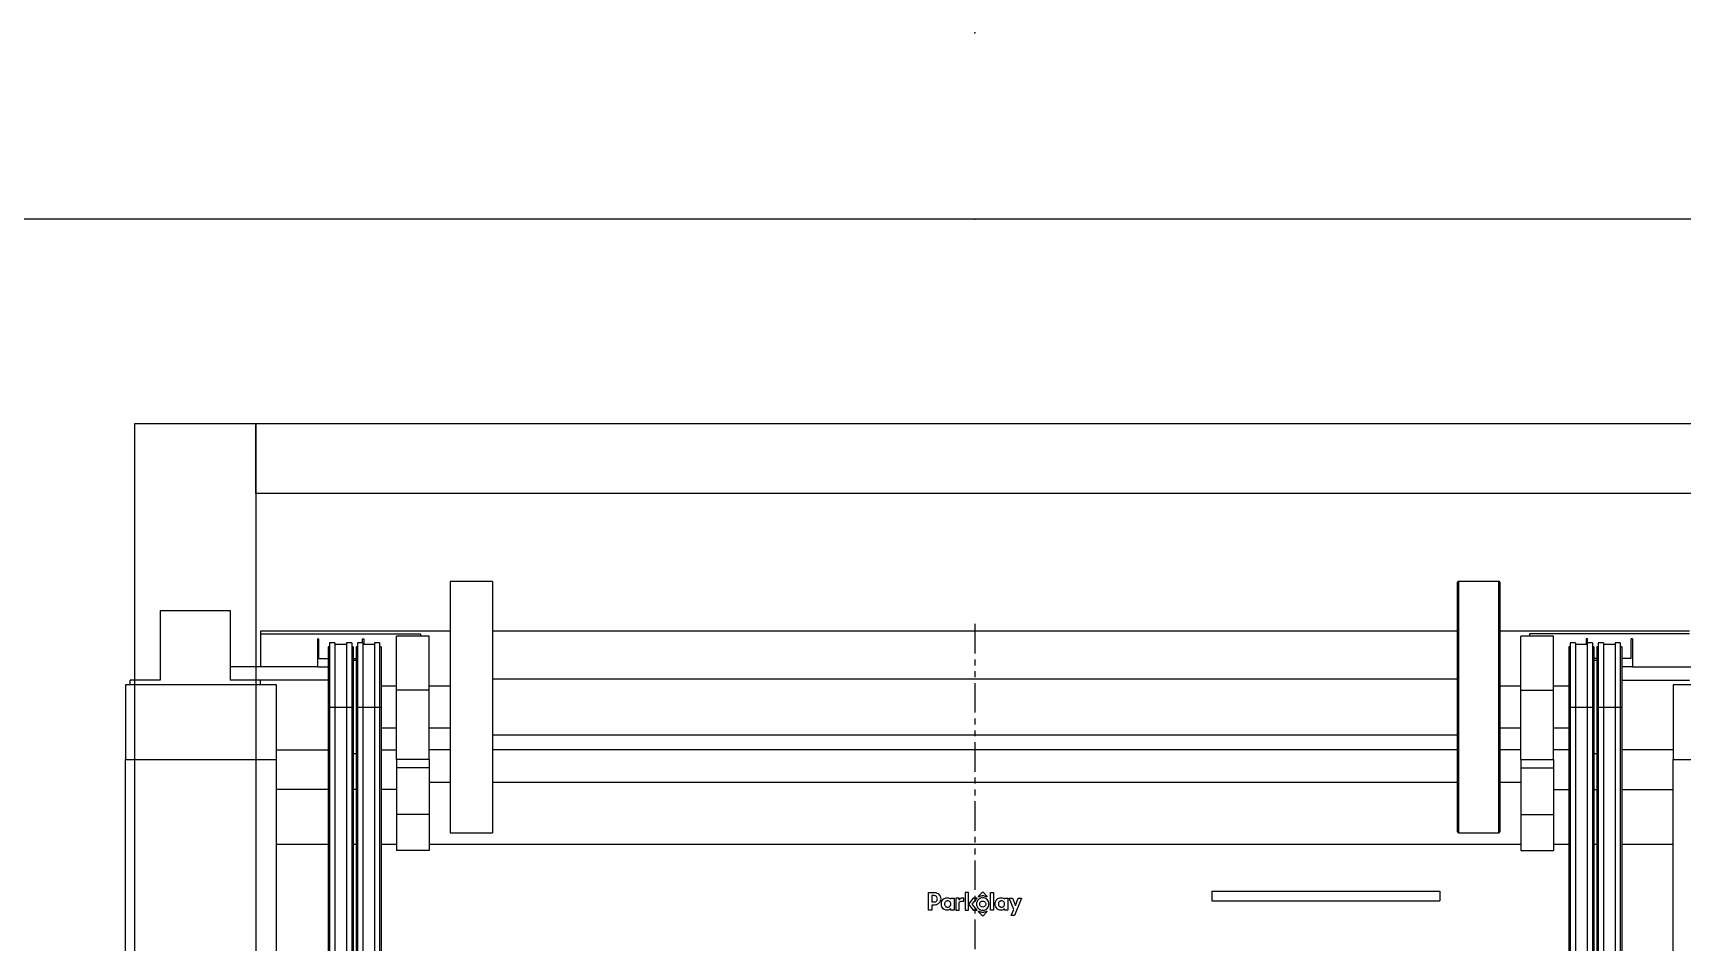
# Model space of a CAD drawing. Header units: millimetres. Extents: x 748 to 17792, y 1005 to 4889.
# Drawn here: x 16706.4 to 17060.6, y 4193.9 to 4389.2 of the extents above; entities that cross this region are included whole.
import ezdxf

# ---------------------------------------------------------------- set-up
doc = ezdxf.new("R2010")
doc.units = ezdxf.units.MM
doc.linetypes.add('PHANTOM', pattern=[12.7, 6.35, -1.27, 1.27, -1.27, 1.27, -1.27])
doc.layers.add('PK24-LOGO', color=7, linetype='Continuous')
doc.layers.add('PK24E-STRUCT-STEEL', color=254, linetype='Continuous')
for name, color, linetype, true_color in [('PK24-SYS-ROOM', 8, 'Continuous', 0x808080), ('PK24E-HELPER', 253, 'PHANTOM', 0xa1a1a1), ('PK24E-SYS-LIFT', 31, 'Continuous', 0xffcc5a), ('PK24E-SYS-SHELF', 31, 'Continuous', 0xffcc5a)]:
    doc.layers.add(name, color=color, linetype=linetype, true_color=true_color)

# ---------------------------------------------------------------- blocks, each defined once
blk = doc.blocks.new('LOGO----DECOR-PK24')
at = {"layer": 'PK24-LOGO'}
for p, q in [((-10, 2.13), (-8.71, 2.13)), ((-10, -1.62), (-10, 2.13)), ((-9.29, 1.47), (-9.29, 0.11)), ((-8.76, 1.47), (-9.29, 1.47)), ((-9.29, 0.11), (-8.76, 0.11)), ((-8.61, 1.46), (-8.76, 1.47)), ((-8.76, 0.11), (-8.61, 0.13)), ((-8.71, 2.13), (-8.43, 2.11)), ((-8.48, 1.42), (-8.61, 1.46)), ((-8.61, 0.13), (-8.48, 0.17)), ((-8.36, 1.35), (-8.48, 1.42)), ((-8.48, 0.17), (-8.36, 0.23)), ((-8.43, 2.11), (-8.3, 2.07)), ((-8.26, 1.27), (-8.36, 1.35)), ((-8.36, 0.23), (-8.26, 0.31)), ((-8.3, 2.07), (-8.17, 2.03)), ((-8.19, 1.17), (-8.26, 1.27)), ((-8.26, 0.31), (-8.19, 0.41)), ((-8.13, 1.05), (-8.19, 1.17)), ((-8.19, 0.41), (-8.13, 0.53)), ((-8.17, 2.03), (-7.94, 1.9)), ((-8.09, 0.93), (-8.13, 1.05)), ((-8.13, 0.53), (-8.09, 0.66)), ((-8.08, 0.79), (-8.09, 0.93)), ((-8.09, 0.66), (-8.08, 0.79)), ((-7.94, 1.9), (-7.74, 1.74)), ((-7.74, 1.74), (-7.58, 1.55)), ((-7.58, 0.04), (-7.74, -0.16)), ((-7.58, 1.55), (-7.46, 1.32)), ((-7.46, 0.27), (-7.58, 0.04)), ((-7.46, 1.32), (-7.38, 1.06)), ((-7.38, 0.52), (-7.46, 0.27)), ((-7.38, 1.06), (-7.36, 0.79)), ((-7.36, 0.79), (-7.38, 0.52)), ((-7.19, -0.02), (-7.16, 0.13)), ((-7.16, 0.13), (-7.11, 0.26)), ((-7.11, 0.26), (-6.98, 0.49)), ((-6.98, 0.49), (-6.82, 0.68)), ((-6.82, 0.68), (-6.62, 0.82)), ((-6.62, 0.82), (-6.41, 0.92)), ((-6.42, 0.06), (-6.48, -0.05)), ((-6.33, 0.17), (-6.42, 0.06)), ((-6.41, 0.92), (-6.19, 0.98)), ((-6.23, 0.25), (-6.33, 0.17)), ((-6.11, 0.31), (-6.23, 0.25)), ((-6.19, 0.98), (-5.97, 1)), ((-5.98, 0.35), (-6.11, 0.31)), ((-5.84, 0.36), (-5.98, 0.35)), ((-5.97, 1), (-5.74, 0.98)), ((-5.71, 0.35), (-5.84, 0.36)), ((-5.74, 0.98), (-5.53, 0.92)), ((-5.58, 0.31), (-5.71, 0.35)), ((-5.47, 0.24), (-5.58, 0.31)), ((-5.53, 0.92), (-5.35, 0.82)), ((-5.37, 0.16), (-5.47, 0.24)), ((-5.29, 0.06), (-5.37, 0.16)), ((-5.35, 0.82), (-5.21, 0.7)), ((-5.23, -0.06), (-5.29, 0.06)), ((-5.21, 0.7), (-5.21, 0.95)), ((-5.21, 0.95), (-4.5, 0.95)), ((-4.5, 0.95), (-4.5, -1.62)), ((-3.41, 0.95), (-4.11, 0.95)), ((-4.11, 0.95), (-4.11, -1.62)), ((-3.41, 0.53), (-3.41, 0.95)), ((-3.36, 0.62), (-3.41, 0.53)), ((-3.37, -0.03), (-3.32, 0.06)), ((-3.29, 0.71), (-3.36, 0.62)), ((-3.32, 0.06), (-3.26, 0.13)), ((-3.22, 0.78), (-3.29, 0.71)), ((-3.26, 0.13), (-3.19, 0.19)), ((-3.14, 0.84), (-3.22, 0.78)), ((-3.19, 0.19), (-3.11, 0.23)), ((-3.05, 0.89), (-3.14, 0.84)), ((-3.11, 0.23), (-3.02, 0.26)), ((-2.94, 0.92), (-3.05, 0.89)), ((-3.02, 0.26), (-2.92, 0.27)), ((-2.83, 0.94), (-2.94, 0.92)), ((-2.92, 0.27), (-2.42, 0.27)), ((-2.7, 0.95), (-2.83, 0.94)), ((-2.42, 0.95), (-2.7, 0.95)), ((-2.42, 0.27), (-2.42, 0.95)), ((-1.42, 2.13), (-2.13, 2.13)), ((-2.13, 2.13), (-2.13, -1.62)), ((-1.42, -1.62), (-1.42, 2.13)), ((-0.37, 0.95), (-1.42, -0.33)), ((-0.61, -0.33), (0.44, 0.95)), ((0.44, 0.95), (-0.37, 0.95)), ((0.44, 0.19), (0.36, -0.06)), ((0.56, 0.41), (0.44, 0.19)), ((0.72, 0.61), (0.56, 0.41)), ((0.92, 0.77), (0.72, 0.61)), ((0.77, 1.32), (0.79, 1.37)), ((0.78, 1.26), (0.77, 1.32)), ((0.81, 1.24), (0.78, 1.26)), ((0.79, 1.37), (1.61, 2.19)), ((0.85, 1.23), (0.81, 1.24)), ((0.89, 1.24), (0.85, 1.23)), ((1.07, 1.32), (0.89, 1.24)), ((1.15, 0.9), (0.92, 0.77)), ((1.27, 1.37), (1.07, 1.32)), ((1.07, -0.08), (1.13, 0.03)), ((1.13, 0.03), (1.21, 0.12)), ((1.4, 0.98), (1.15, 0.9)), ((1.21, 0.12), (1.3, 0.2)), ((1.46, 1.41), (1.27, 1.37)), ((1.3, 0.2), (1.41, 0.26)), ((1.67, 1), (1.4, 0.98)), ((1.41, 0.26), (1.54, 0.3)), ((1.67, 1.42), (1.46, 1.41)), ((1.54, 0.3), (1.67, 0.31)), ((1.61, 2.19), (1.67, 2.21)), ((1.67, 2.21), (1.73, 2.19)), ((1.87, 1.41), (1.67, 1.42)), ((1.94, 0.98), (1.67, 1)), ((1.67, 0.31), (1.8, 0.3)), ((1.73, 2.19), (2.54, 1.37)), ((1.8, 0.3), (1.92, 0.26)), ((2.07, 1.37), (1.87, 1.41)), ((1.92, 0.26), (2.03, 0.2)), ((2.19, 0.9), (1.94, 0.98)), ((2.03, 0.2), (2.13, 0.12)), ((2.26, 1.32), (2.07, 1.37)), ((2.13, 0.12), (2.2, 0.03)), ((2.41, 0.77), (2.19, 0.9)), ((2.2, 0.03), (2.26, -0.08)), ((2.45, 1.24), (2.26, 1.32)), ((2.61, 0.61), (2.41, 0.77)), ((2.48, 1.23), (2.45, 1.24)), ((2.52, 1.24), (2.48, 1.23)), ((2.55, 1.26), (2.52, 1.24)), ((2.54, 1.37), (2.57, 1.32)), ((2.57, 1.32), (2.55, 1.26)), ((2.78, 0.41), (2.61, 0.61)), ((2.9, 0.19), (2.78, 0.41)), ((2.98, -0.06), (2.9, 0.19)), ((3.31, 2.13), (4.01, 2.13)), ((3.31, -1.62), (3.31, 2.13)), ((4.01, 2.13), (4.01, -1.62)), ((4.37, -0.02), (4.4, 0.13)), ((4.4, 0.13), (4.45, 0.26)), ((4.45, 0.26), (4.58, 0.49)), ((4.58, 0.49), (4.74, 0.68)), ((4.74, 0.68), (4.93, 0.82)), ((4.93, 0.82), (5.15, 0.92)), ((5.14, 0.06), (5.08, -0.05)), ((5.23, 0.17), (5.14, 0.06)), ((5.15, 0.92), (5.37, 0.98)), ((5.33, 0.25), (5.23, 0.17)), ((5.45, 0.31), (5.33, 0.25)), ((5.37, 0.98), (5.59, 1)), ((5.58, 0.35), (5.45, 0.31)), ((5.72, 0.36), (5.58, 0.35)), ((5.59, 1), (5.82, 0.98)), ((5.85, 0.35), (5.72, 0.36)), ((5.82, 0.98), (6.03, 0.92)), ((5.98, 0.31), (5.85, 0.35)), ((6.09, 0.24), (5.98, 0.31)), ((6.03, 0.92), (6.21, 0.82)), ((6.19, 0.16), (6.09, 0.24)), ((6.27, 0.06), (6.19, 0.16)), ((6.21, 0.82), (6.35, 0.7)), ((6.32, -0.06), (6.27, 0.06)), ((6.35, 0.7), (6.35, 0.95)), ((6.35, 0.95), (7.06, 0.95)), ((7.06, 0.95), (7.06, -1.62)), ((8.33, -1.51), (7.31, 0.95)), ((7.31, 0.95), (8.05, 0.95)), ((8.05, 0.95), (8.68, -0.63)), ((10, 0.95), (8.51, -2.81)), ((8.68, -0.63), (9.27, 0.95)), ((9.27, 0.95), (10, 0.95)), ((-9.29, -1.62), (-10, -1.62)), ((-8.71, -0.55), (-9.29, -0.55)), ((-9.29, -0.55), (-9.29, -1.62)), ((-8.43, -0.52), (-8.71, -0.55)), ((-8.3, -0.49), (-8.43, -0.52)), ((-8.17, -0.44), (-8.3, -0.49)), ((-7.94, -0.32), (-8.17, -0.44)), ((-7.74, -0.16), (-7.94, -0.32)), ((-7.22, -0.33), (-7.21, -0.17)), ((-7.21, -0.5), (-7.22, -0.33)), ((-7.21, -0.17), (-7.19, -0.02)), ((-7.19, -0.65), (-7.21, -0.5)), ((-7.16, -0.79), (-7.19, -0.65)), ((-7.1, -0.92), (-7.16, -0.79)), ((-6.97, -1.15), (-7.1, -0.92)), ((-6.81, -1.34), (-6.97, -1.15)), ((-6.62, -1.48), (-6.81, -1.34)), ((-6.41, -1.59), (-6.62, -1.48)), ((-6.52, -0.18), (-6.53, -0.33)), ((-6.53, -0.33), (-6.52, -0.47)), ((-6.48, -0.05), (-6.52, -0.18)), ((-6.52, -0.47), (-6.48, -0.6)), ((-6.48, -0.6), (-6.42, -0.72)), ((-6.42, -0.72), (-6.33, -0.82)), ((-6.19, -1.65), (-6.41, -1.59)), ((-6.33, -0.82), (-6.23, -0.9)), ((-6.23, -0.9), (-6.11, -0.97)), ((-5.98, -1.67), (-6.19, -1.65)), ((-6.11, -0.97), (-5.98, -1.01)), ((-5.98, -1.01), (-5.84, -1.02)), ((-5.74, -1.65), (-5.98, -1.67)), ((-5.84, -1.02), (-5.71, -1.01)), ((-5.53, -1.57), (-5.74, -1.65)), ((-5.71, -1.01), (-5.58, -0.97)), ((-5.58, -0.97), (-5.47, -0.9)), ((-5.35, -1.47), (-5.53, -1.57)), ((-5.47, -0.9), (-5.37, -0.82)), ((-5.37, -0.82), (-5.29, -0.72)), ((-5.21, -1.33), (-5.35, -1.47)), ((-5.29, -0.72), (-5.23, -0.6)), ((-5.2, -0.19), (-5.23, -0.06)), ((-5.23, -0.6), (-5.2, -0.47)), ((-5.21, -1.62), (-5.21, -1.33)), ((-5.21, -1.33), (-5.21, -1.33)), ((-4.5, -1.62), (-5.21, -1.62)), ((-5.19, -0.33), (-5.2, -0.19)), ((-5.2, -0.47), (-5.19, -0.33)), ((-4.11, -1.62), (-3.41, -1.62)), ((-3.41, -0.21), (-3.4, -0.12)), ((-3.41, -1.62), (-3.41, -0.21)), ((-3.4, -0.12), (-3.37, -0.03)), ((-2.13, -1.62), (-1.42, -1.62)), ((-1.42, -0.33), (-0.37, -1.62)), ((0.44, -1.62), (-0.61, -0.33)), ((-0.37, -1.62), (0.44, -1.62)), ((0.36, -0.06), (0.33, -0.33)), ((0.33, -0.33), (0.36, -0.6)), ((0.36, -0.6), (0.44, -0.85)), ((0.44, -0.85), (0.56, -1.08)), ((0.56, -1.08), (0.72, -1.28)), ((0.72, -1.28), (0.92, -1.44)), ((0.77, -1.98), (0.78, -1.93)), ((0.79, -2.04), (0.77, -1.98)), ((0.78, -1.93), (0.81, -1.9)), ((1.61, -2.85), (0.79, -2.04)), ((0.81, -1.9), (0.85, -1.89)), ((0.85, -1.89), (0.89, -1.9)), ((0.89, -1.9), (1.07, -1.98)), ((0.92, -1.44), (1.15, -1.56)), ((1.02, -0.33), (1.03, -0.2)), ((1.03, -0.46), (1.02, -0.33)), ((1.03, -0.2), (1.07, -0.08)), ((1.07, -0.59), (1.03, -0.46)), ((1.13, -0.7), (1.07, -0.59)), ((1.07, -1.98), (1.27, -2.04)), ((1.21, -0.79), (1.13, -0.7)), ((1.15, -1.56), (1.4, -1.64)), ((1.3, -0.87), (1.21, -0.79)), ((1.27, -2.04), (1.46, -2.07)), ((1.41, -0.93), (1.3, -0.87)), ((1.4, -1.64), (1.67, -1.67)), ((1.54, -0.97), (1.41, -0.93)), ((1.46, -2.07), (1.67, -2.09)), ((1.67, -0.98), (1.54, -0.97)), ((1.67, -2.88), (1.61, -2.85)), ((1.8, -0.97), (1.67, -0.98)), ((1.67, -1.67), (1.94, -1.64)), ((1.67, -2.09), (1.87, -2.07)), ((1.73, -2.85), (1.67, -2.88)), ((2.54, -2.04), (1.73, -2.85)), ((1.92, -0.93), (1.8, -0.97)), ((1.87, -2.07), (2.07, -2.04)), ((2.03, -0.87), (1.92, -0.93)), ((1.94, -1.64), (2.19, -1.56)), ((2.13, -0.79), (2.03, -0.87)), ((2.07, -2.04), (2.26, -1.98)), ((2.2, -0.7), (2.13, -0.79)), ((2.19, -1.56), (2.41, -1.44)), ((2.26, -0.59), (2.2, -0.7)), ((2.26, -0.08), (2.3, -0.2)), ((2.3, -0.46), (2.26, -0.59)), ((2.26, -1.98), (2.45, -1.9)), ((2.3, -0.2), (2.31, -0.33)), ((2.31, -0.33), (2.3, -0.46)), ((2.41, -1.44), (2.61, -1.28)), ((2.45, -1.9), (2.48, -1.89)), ((2.48, -1.89), (2.52, -1.9)), ((2.52, -1.9), (2.55, -1.93)), ((2.57, -1.98), (2.54, -2.04)), ((2.55, -1.93), (2.57, -1.98)), ((2.61, -1.28), (2.78, -1.08)), ((2.78, -1.08), (2.9, -0.85)), ((2.9, -0.85), (2.98, -0.6)), ((3, -0.33), (2.98, -0.06)), ((2.98, -0.6), (3, -0.33)), ((4.01, -1.62), (3.31, -1.62)), ((4.34, -0.17), (4.37, -0.02)), ((4.34, -0.33), (4.34, -0.17)), ((4.34, -0.5), (4.34, -0.33)), ((4.37, -0.65), (4.34, -0.5)), ((4.4, -0.79), (4.37, -0.65)), ((4.46, -0.92), (4.4, -0.79)), ((4.59, -1.15), (4.46, -0.92)), ((4.75, -1.34), (4.59, -1.15)), ((4.94, -1.48), (4.75, -1.34)), ((5.15, -1.59), (4.94, -1.48)), ((5.04, -0.18), (5.03, -0.33)), ((5.03, -0.33), (5.04, -0.47)), ((5.08, -0.05), (5.04, -0.18)), ((5.04, -0.47), (5.08, -0.6)), ((5.08, -0.6), (5.14, -0.72)), ((5.14, -0.72), (5.23, -0.82)), ((5.37, -1.65), (5.15, -1.59)), ((5.23, -0.82), (5.33, -0.9)), ((5.33, -0.9), (5.45, -0.97)), ((5.58, -1.67), (5.37, -1.65)), ((5.45, -0.97), (5.58, -1.01)), ((5.58, -1.01), (5.72, -1.02)), ((5.81, -1.65), (5.58, -1.67)), ((5.72, -1.02), (5.85, -1.01)), ((6.03, -1.57), (5.81, -1.65)), ((5.85, -1.01), (5.98, -0.97)), ((5.98, -0.97), (6.09, -0.9)), ((6.21, -1.47), (6.03, -1.57)), ((6.09, -0.9), (6.19, -0.82)), ((6.19, -0.82), (6.27, -0.72)), ((6.35, -1.33), (6.21, -1.47)), ((6.27, -0.72), (6.32, -0.6)), ((6.36, -0.19), (6.32, -0.06)), ((6.32, -0.6), (6.36, -0.47)), ((6.35, -1.62), (6.35, -1.33)), ((6.35, -1.33), (6.35, -1.33)), ((7.06, -1.62), (6.35, -1.62)), ((6.37, -0.33), (6.36, -0.19)), ((6.36, -0.47), (6.37, -0.33)), ((7.8, -2.81), (8.33, -1.51)), ((8.51, -2.81), (7.8, -2.81))]:
    blk.add_line(p, q, dxfattribs=at)
blk = doc.blocks.new('ELIFT-DU--BACK-COMP-PKE24')
at = {"layer": 'PK24E-SYS-LIFT', "linetype": 'Continuous', "lineweight": 25}
for p, q in [((-103.65, 182.15), (-112.75, 182.15)), ((-112.75, 182.15), (-112.75, 128.15)), ((-103.65, 182.15), (-103.65, 128.15)), ((103.65, 128.35), (103.65, 181.95)), ((112.55, 182.15), (103.85, 182.15)), ((103.85, 182.15), (103.85, 128.15)), ((112.55, 128.15), (112.55, 182.15)), ((112.75, 181.95), (112.75, 128.35)), ((-175, 175.9), (-160, 175.9)), ((-175, 175.9), (-175, 160.9)), ((-160, 175.9), (-160, 160.9)), ((-153.5, 171.45), (-153.5, 170.85)), ((-112.75, 171.45), (-153.5, 171.45)), ((-153.5, 170.85), (-119.1, 170.85)), ((-153.5, 170.85), (-153.5, 163.8)), ((-117.25, 170.4), (-124.25, 170.4)), ((-124.25, 158.79), (-124.25, 170.4)), ((-119.1, 170.85), (-119.1, 170.4)), ((-117.25, 158.79), (-117.25, 170.4)), ((103.65, 171.45), (-103.65, 171.45)), ((153.5, 171.45), (112.75, 171.45)), ((124.25, 170.4), (117.25, 170.4)), ((117.25, 158.79), (117.25, 170.4)), ((153.5, 170.85), (119.1, 170.85)), ((119.1, 170.85), (119.1, 170.4)), ((124.25, 158.79), (124.25, 170.4)), ((-141.25, 169.8), (-141.25, 163.8)), ((-141.25, 169.8), (-140.95, 169.8)), ((-140.95, 165.55), (-140.95, 169.8)), ((-138.62, 168.06), (-138.95, 168.06)), ((-138.95, 168.06), (-138.95, 155.15)), ((-138.62, 168.98), (-138.62, 155.15)), ((-137.52, 168.98), (-138.62, 168.98)), ((-137.52, 168.98), (-137.52, 155.15)), ((-134.98, 168.6), (-137.52, 168.6)), ((-133.88, 168.98), (-134.98, 168.98)), ((-134.98, 168.98), (-134.98, 155.15)), ((-133.88, 168.98), (-133.88, 155.15)), ((-133.55, 168.06), (-133.88, 168.06)), ((-133.55, 168.06), (-133.55, 155.15)), ((-132.62, 168.06), (-132.95, 168.06)), ((-132.95, 168.06), (-132.95, 155.15)), ((-131.52, 168.98), (-132.62, 168.98)), ((-132.62, 168.98), (-132.62, 155.15)), ((-131.55, 168.98), (-131.55, 169.8)), ((-131.55, 169.8), (-131.25, 169.8)), ((-131.52, 168.98), (-131.52, 155.15)), ((-128.98, 168.6), (-131.52, 168.6)), ((-131.25, 169.8), (-131.25, 168.6)), ((-127.88, 168.98), (-128.98, 168.98)), ((-128.98, 168.98), (-128.98, 155.15)), ((-127.88, 168.98), (-127.88, 155.15)), ((-127.55, 168.06), (-127.88, 168.06)), ((-127.55, 168.06), (-127.55, 155.15)), ((127.88, 168.06), (127.55, 168.06)), ((127.55, 168.06), (127.55, 155.15)), ((128.98, 168.98), (127.88, 168.98)), ((127.88, 168.98), (127.88, 155.15)), ((128.98, 168.98), (128.98, 155.15)), ((131.52, 168.6), (128.98, 168.6)), ((131.25, 169.8), (131.25, 168.6)), ((131.55, 169.8), (131.25, 169.8)), ((132.62, 168.98), (131.52, 168.98)), ((131.52, 168.98), (131.52, 155.15)), ((131.55, 168.98), (131.55, 169.8)), ((132.62, 168.98), (132.62, 155.15)), ((132.95, 168.06), (132.62, 168.06)), ((132.95, 168.06), (132.95, 155.15)), ((133.88, 168.06), (133.55, 168.06)), ((133.55, 168.06), (133.55, 155.15)), ((134.98, 168.98), (133.88, 168.98)), ((133.88, 168.98), (133.88, 155.15)), ((134.98, 168.98), (134.98, 155.15)), ((137.52, 168.6), (134.98, 168.6)), ((137.52, 168.98), (137.52, 155.15)), ((138.62, 168.98), (137.52, 168.98)), ((138.62, 168.98), (138.62, 155.15)), ((138.95, 168.06), (138.62, 168.06)), ((138.95, 168.06), (138.95, 155.15)), ((140.95, 165.55), (140.95, 169.8)), ((141.25, 169.8), (140.95, 169.8)), ((141.25, 169.8), (141.25, 163.8)), ((-141.25, 163.8), (-160, 163.8)), ((-141.25, 163.8), (-138.95, 163.8)), ((-140.95, 165.55), (-138.95, 165.55)), ((-133.55, 165.55), (-132.95, 165.55)), ((-132.95, 165.15), (-133.55, 165.15)), ((133.55, 165.55), (132.95, 165.55)), ((133.55, 165.15), (132.95, 165.15)), ((140.95, 165.55), (138.95, 165.55)), ((141.25, 163.8), (138.95, 163.8)), ((141.25, 163.8), (160, 163.8)), ((-150, 159.9), (-182.5, 159.9)), ((-182.5, 159.9), (-182.5, 143.9)), ((-181.5, 159.9), (-181.5, 160.9)), ((-175, 160.9), (-181.5, 160.9)), ((-153.5, 160.9), (-160, 160.9)), ((-153.5, 159.9), (-153.5, 160.9)), ((-138.95, 160.9), (-153.5, 160.9)), ((-150, 143.9), (-150, 159.9)), ((-124.25, 159.65), (-127.55, 159.65)), ((-112.75, 159.65), (-117.25, 159.65)), ((103.65, 161.15), (-103.65, 161.15)), ((117.25, 159.65), (112.75, 159.65)), ((127.55, 159.65), (124.25, 159.65)), ((138.95, 160.9), (153.5, 160.9)), ((182.5, 159.9), (150, 159.9)), ((150, 159.9), (150, 143.9)), ((-117.25, 158.79), (-124.25, 158.79)), ((-124.25, 143.9), (-124.25, 158.79)), ((-117.25, 143.9), (-117.25, 158.79)), ((117.25, 158.79), (124.25, 158.79)), ((117.25, 143.9), (117.25, 158.79)), ((124.25, 143.9), (124.25, 158.79)), ((-138.95, 155.15), (-138.95, 27.17)), ((-138.95, 155.15), (-138.62, 155.15)), ((-138.62, 155.15), (-138.62, 27.17)), ((-138.62, 155.15), (-137.52, 155.15)), ((-137.52, 155.15), (-137.52, 27.17)), ((-137.52, 155.15), (-134.98, 155.15)), ((-134.98, 155.15), (-134.98, 27.17)), ((-134.98, 155.15), (-133.88, 155.15)), ((-133.88, 155.15), (-133.88, 27.17)), ((-133.88, 155.15), (-133.55, 155.15)), ((-133.55, 155.15), (-133.55, 27.17)), ((-132.95, 155.15), (-132.62, 155.15)), ((-132.95, 155.15), (-132.95, 27.17)), ((-132.62, 155.15), (-131.52, 155.15)), ((-132.62, 155.15), (-132.62, 27.17)), ((-131.52, 155.15), (-131.52, 27.17)), ((-131.52, 155.15), (-128.98, 155.15)), ((-128.98, 155.15), (-127.88, 155.15)), ((-128.98, 155.15), (-128.98, 27.17)), ((-127.88, 155.15), (-127.88, 27.17)), ((-127.88, 155.15), (-127.55, 155.15)), ((-127.55, 155.15), (-127.55, 27.17)), ((127.55, 155.15), (127.88, 155.15)), ((127.55, 155.15), (127.55, 27.17)), ((127.88, 155.15), (127.88, 27.17)), ((127.88, 155.15), (128.98, 155.15)), ((128.98, 155.15), (128.98, 27.17)), ((128.98, 155.15), (131.52, 155.15)), ((131.52, 155.15), (131.52, 27.17)), ((131.52, 155.15), (132.62, 155.15)), ((132.62, 155.15), (132.62, 27.17)), ((132.62, 155.15), (132.95, 155.15)), ((132.95, 155.15), (132.95, 27.17)), ((133.55, 155.15), (133.55, 27.17)), ((133.55, 155.15), (133.88, 155.15)), ((133.88, 155.15), (134.98, 155.15)), ((133.88, 155.15), (133.88, 27.17)), ((134.98, 155.15), (134.98, 27.17)), ((134.98, 155.15), (137.52, 155.15)), ((137.52, 155.15), (138.62, 155.15)), ((137.52, 155.15), (137.52, 27.17)), ((138.62, 155.15), (138.62, 27.17)), ((138.62, 155.15), (138.95, 155.15)), ((138.95, 155.15), (138.95, 27.17)), ((-127.55, 150.65), (-124.25, 150.65)), ((-117.25, 150.65), (-112.75, 150.65)), ((-103.65, 149.15), (103.65, 149.15)), ((112.75, 150.65), (117.25, 150.65)), ((124.25, 150.65), (127.55, 150.65)), ((-150, 145.95), (-138.95, 145.95)), ((-127.55, 145.95), (-124.25, 145.95)), ((-112.75, 145.95), (-117.25, 145.95)), ((103.65, 145.95), (-103.65, 145.95)), ((117.25, 145.95), (112.75, 145.95)), ((127.55, 145.95), (124.25, 145.95)), ((150, 145.95), (138.95, 145.95)), ((-182.5, 33.5), (-182.5, 143.9)), ((-182.5, 143.9), (-150, 143.9)), ((-150, 33.5), (-150, 143.9)), ((-133.55, 145.15), (-132.95, 145.15)), ((-117.25, 143.9), (-124.25, 143.9)), ((-124.25, 143.9), (-124.25, 142.05)), ((-117.25, 142.05), (-124.25, 142.05)), ((-124.25, 142.05), (-124.25, 132.05)), ((-117.25, 143.9), (-117.25, 142.05)), ((-117.25, 142.05), (-117.25, 132.05)), ((117.25, 143.9), (124.25, 143.9)), ((117.25, 143.9), (117.25, 142.05)), ((117.25, 142.05), (124.25, 142.05)), ((117.25, 142.05), (117.25, 132.05)), ((124.25, 143.9), (124.25, 142.05)), ((124.25, 142.05), (124.25, 132.05)), ((132.95, 145.15), (133.55, 145.15)), ((150, 143.9), (182.5, 143.9)), ((150, 33.5), (150, 143.9)), ((-112.75, 138.95), (-117.25, 138.95)), ((103.65, 138.95), (-103.65, 138.95)), ((117.25, 138.95), (112.75, 138.95)), ((-138.95, 137.45), (-150, 137.45)), ((-132.95, 137.45), (-133.55, 137.45)), ((-124.25, 137.45), (-127.55, 137.45)), ((124.25, 137.45), (127.55, 137.45)), ((132.95, 137.45), (133.55, 137.45)), ((138.95, 137.45), (150, 137.45)), ((-117.25, 132.05), (-124.25, 132.05)), ((-124.25, 132.05), (-124.25, 124.3)), ((-117.25, 132.05), (-117.25, 124.3)), ((117.25, 132.05), (117.25, 124.3)), ((117.25, 132.05), (124.25, 132.05)), ((124.25, 132.05), (124.25, 124.3)), ((-112.75, 128.15), (-103.65, 128.15)), ((103.85, 128.15), (112.55, 128.15)), ((-150, 125.65), (-138.95, 125.65)), ((-133.55, 125.65), (-132.95, 125.65)), ((-127.55, 125.65), (-124.25, 125.65)), ((-117.25, 124.3), (-124.25, 124.3)), ((-117.25, 125.65), (117.25, 125.65)), ((117.25, 124.3), (124.25, 124.3)), ((124.25, 125.65), (127.55, 125.65)), ((132.95, 125.65), (133.55, 125.65)), ((138.95, 125.65), (150, 125.65)), ((50.85, 115.6), (50.85, 113.5)), ((50.85, 115.6), (99.85, 115.6)), ((50.85, 113.5), (99.85, 113.5)), ((99.85, 115.6), (99.85, 113.5))]:
    blk.add_line(p, q, dxfattribs=at)
for centre, start, end in [((103.85, 181.95), 90, 180), ((112.55, 181.95), 0, 90), ((103.85, 128.35), 180, 270), ((112.55, 128.35), 270, 0)]:
    blk.add_arc(centre, 0.2, start, end, dxfattribs=at)
at = {"linetype": 'Continuous'}
blk.add_blockref('LOGO----DECOR-PK24', (0, 113.15), dxfattribs=at)
blk = doc.blocks.new('*U35')
at = {"layer": 'PK24E-HELPER'}
blk.add_line((0, 173), (0, -2500.55), dxfattribs=at)
at = {"layer": 'PK24E-STRUCT-STEEL'}
for points in [[(-180.5, 216.05), (-154.5, 216.05), (-154.5, -2499.55), (-180.5, -2499.55)], [(-154.5, 216.05), (154.5, 216.05), (154.5, 201.05), (-154.5, 201.05)]]:
    blk.add_lwpolyline(points, close=True, dxfattribs=at)
at = {"layer": 'PK24E-SYS-SHELF'}
blk.add_blockref('ELIFT-DU--BACK-COMP-PKE24', (0, 0), dxfattribs=at)
blk = doc.blocks.new('ROOM-1DOOR--SIDE-SYS-PK24')
at = {"layer": 'PK24-SYS-ROOM'}
blk.add_lwpolyline([(-350, 0), (350, 0), (350, 260), (-350, 260)], close=True, dxfattribs=at)
at = {"layer": 'PK24E-HELPER'}
for p in [(0, 300), (0, 300), (0, 260)]:
    blk.add_point(p, dxfattribs=at)

msp = doc.modelspace()

# ---------------------------------------------------------------- block references
at = {"color": 50, "lineweight": 9}
for name in ['ROOM-1DOOR--SIDE-SYS-PK24', '*U35']:
    msp.add_blockref(name, (16908.77, 4089.25, 13.74), dxfattribs=at)

doc.saveas('drawing.dxf')
